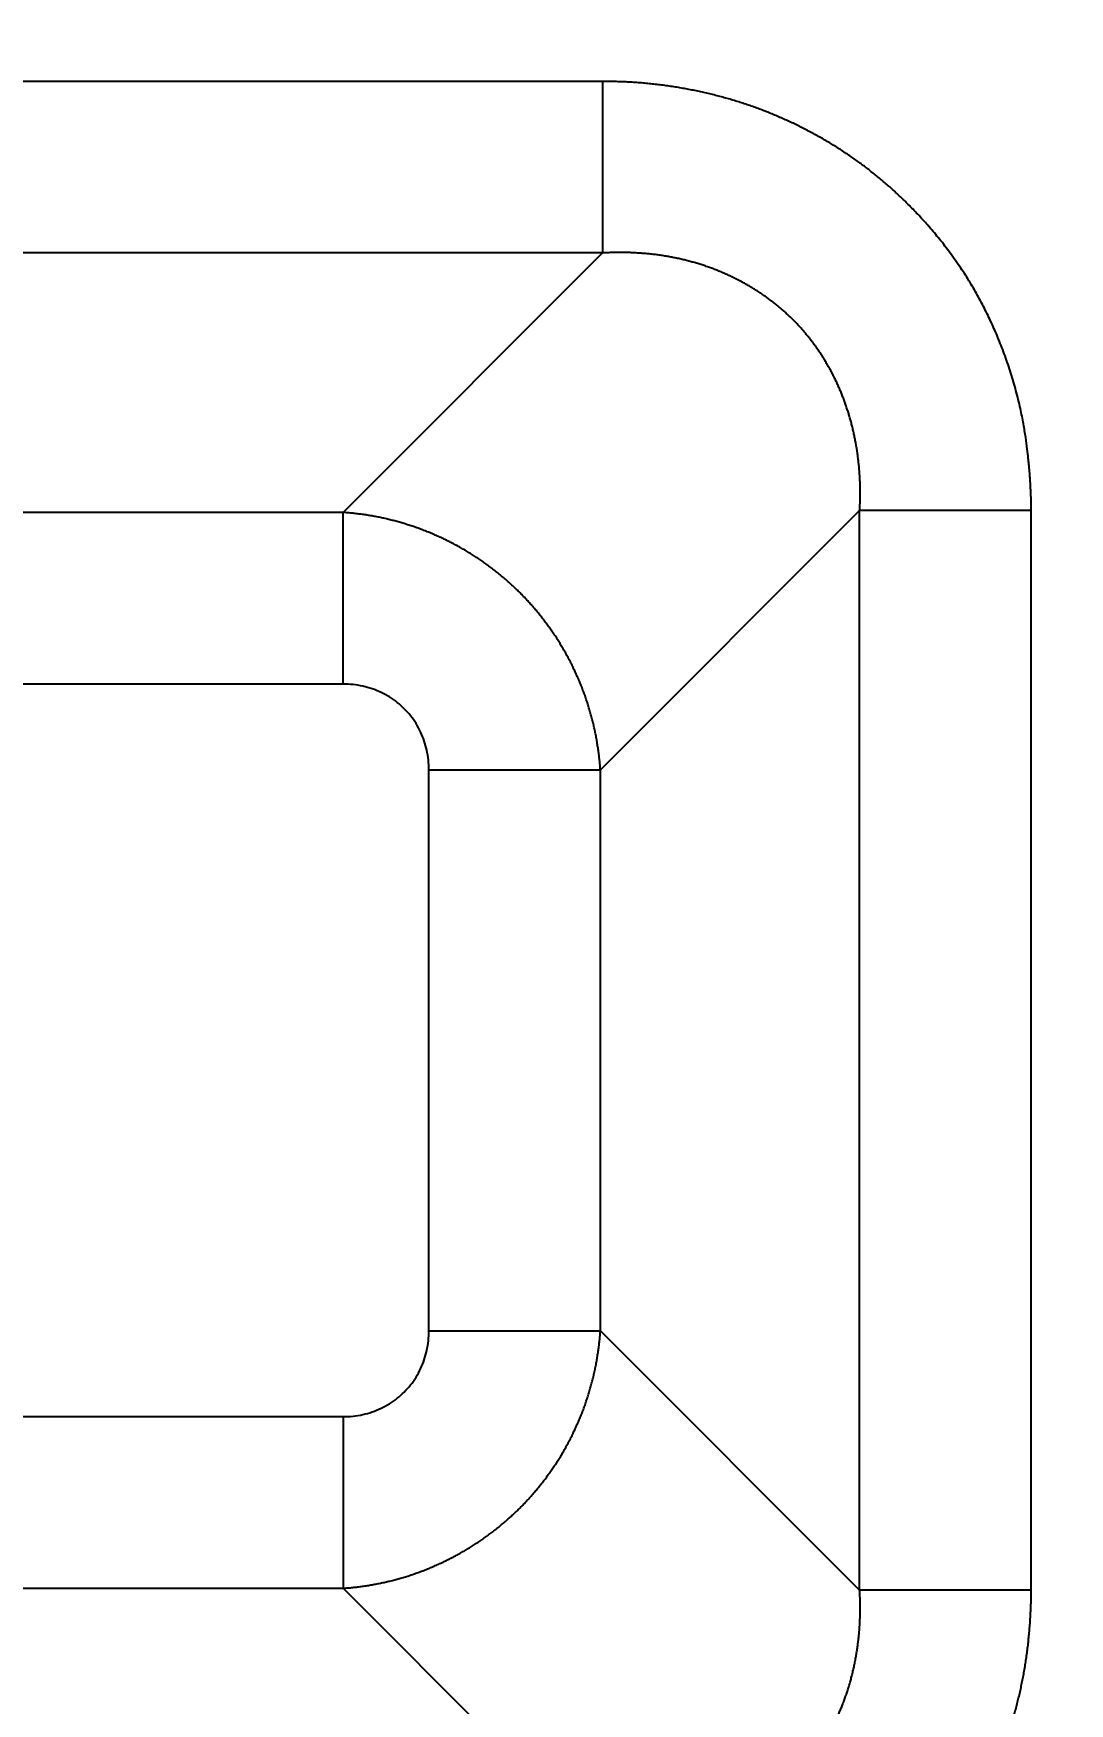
# Model space of a CAD drawing. Header units: millimetres. Extents: x -1286 to 291, y 5350 to 5880.
# Drawn here: x -988.33 to -976.85, y 5699.31 to 5717.81 of the extents above; entities that cross this region are included whole.
import ezdxf

# ---------------------------------------------------------------- set-up
doc = ezdxf.new("R2010")
doc.units = ezdxf.units.MM
doc.layers.add('dim', color=82, linetype='Continuous', lineweight=9)
doc.layers.add('粗实线层', color=7, linetype='Continuous', lineweight=35)
doc.dimstyles.new('ISO-25', dxfattribs={"dimscale": 1.5, "dimtxt": 2.5, "dimasz": 2.5, "dimexe": 1.25, "dimexo": 0.625, "dimtad": 1, "dimtxsty": 'Standard', "dimcen": 2.5, "dimadec": 0, "dimazin": 0, "dimtfac": 1, "dimtmove": 0, "dimatfit": 3, "dimfxl": 0, "dimarcsym": 0})

# ---------------------------------------------------------------- blocks, each defined once
blk = doc.blocks.new('*D39')
at = {"layer": 'Defpoints', "color": 0, "lineweight": 18, "transparency": 16777216}
for p in [(-981.514, 5754.075), (-1136.803, 5623.235)]:
    blk.add_point(p, dxfattribs=at)
at = {"layer": 'dim', "color": 0, "lineweight": -2, "transparency": 16777216}
for p, q in [((-931.597, 5796.133), (-979.219, 5756.008)), ((-1136.803, 5623.235), (-981.514, 5754.075)), ((-1139.097, 5621.302), (-1141.391, 5619.369))]:
    blk.add_line(p, q, dxfattribs=at)
at = {"layer": 'dim', "color": 0, "lineweight": 18, "transparency": 16777216}
for points in [[(-979.542, 5756.391), (-978.897, 5755.626), (-981.514, 5754.075)], [(-1139.419, 5621.684), (-1138.775, 5620.92), (-1136.803, 5623.235)]]:
    blk.add_solid(points, dxfattribs=at)
at = {"layer": 'dim', "color": 0, "lineweight": 18, "transparency": 16777216, "insert": (-942.427, 5790.849), "char_height": 3.75, "attachment_point": 5, "rotation": 40.1161}
blk.add_mtext('∅203,06', dxfattribs=at)

msp = doc.modelspace()

# ---------------------------------------------------------------- linework, layer by layer
at = {"layer": '粗实线层', "lineweight": 25}
for p, q in [((-982.026, 5717.274), (-993.983, 5717.274)), ((-982.026, 5715.374), (-993.983, 5715.374)), ((-984.899, 5712.501), (-982.026, 5715.374)), ((-984.899, 5712.501), (-991.11, 5712.501)), ((-982.048, 5709.65), (-979.175, 5712.523)), ((-979.175, 5700.566), (-979.175, 5712.523)), ((-977.274, 5700.565), (-977.274, 5712.523)), ((-984.899, 5710.6), (-991.11, 5710.6)), ((-983.948, 5703.438), (-983.948, 5709.65)), ((-982.048, 5703.438), (-982.048, 5709.65)), ((-982.048, 5703.438), (-979.175, 5700.566)), ((-991.11, 5702.488), (-984.899, 5702.488)), ((-991.11, 5700.588), (-984.899, 5700.588)), ((-984.899, 5700.588), (-982.026, 5697.715))]:
    msp.add_line(p, q, dxfattribs=at)
for radius in [87.342, 87.216, 86.564]:
    msp.add_circle((-1053.128, 5688.655), radius, dxfattribs=at)
for centre, radius, start, end in [((-1059.158, 5688.655), 102.402, 14.30847, 151.42209), ((-1059.158, 5688.655), 102.401, 14.30847, 151.42209), ((-1059.158, 5688.655), 102.032, 6.18953, 168.43129), ((-1059.158, 5688.655), 101.531, 6.18953, 168.40811), ((-1059.158, 5688.655), 100.442, 20.91041, 168.28064), ((-1059.158, 5688.655), 100.141, 20.91041, 168.28065), ((-1059.158, 5688.655), 100.022, 21.11656, 168.26666), ((-1059.158, 5688.655), 99.521, 21.13618, 168.17064), ((-1053.128, 5688.655), 86.224, 0.08059, 89.91941), ((-1053.128, 5688.655), 85.581, 0.90297, 89.09703), ((-1053.128, 5688.655), 83.696, 2.22396, 87.77604), ((-1053.128, 5688.655), 82.706, 2.58039, 87.41961)]:
    msp.add_arc(centre, radius, start, end, dxfattribs=at)
for points, knots in [([(-977.274, 5712.523), (-977.274, 5712.535), (-977.274, 5712.56), (-977.275, 5712.596), (-977.275, 5712.631), (-977.276, 5712.666), (-977.277, 5712.7), (-977.279, 5712.732), (-977.28, 5712.764), (-977.282, 5712.795), (-977.283, 5712.825), (-977.285, 5712.854), (-977.287, 5712.882), (-977.289, 5712.91), (-977.291, 5712.936), (-977.293, 5712.962), (-977.295, 5712.986), (-977.297, 5713.01), (-977.299, 5713.033), (-977.301, 5713.055), (-977.304, 5713.076), (-977.309, 5713.125), (-977.318, 5713.21), (-977.336, 5713.338), (-977.36, 5713.488), (-977.395, 5713.661), (-977.441, 5713.849), (-977.498, 5714.044), (-977.562, 5714.234), (-977.631, 5714.412), (-977.704, 5714.581), (-977.782, 5714.743), (-977.868, 5714.905), (-977.963, 5715.068), (-978.069, 5715.231), (-978.182, 5715.391), (-978.3, 5715.542), (-978.416, 5715.678), (-978.527, 5715.8), (-978.615, 5715.89), (-978.679, 5715.954), (-978.722, 5715.995), (-978.765, 5716.035), (-978.809, 5716.075), (-978.853, 5716.115), (-978.899, 5716.154), (-978.945, 5716.193), (-978.991, 5716.231), (-979.039, 5716.269), (-979.087, 5716.306), (-979.135, 5716.343), (-979.184, 5716.379), (-979.234, 5716.415), (-979.285, 5716.45), (-979.336, 5716.485), (-979.388, 5716.519), (-979.44, 5716.552), (-979.494, 5716.585), (-979.547, 5716.617), (-979.602, 5716.649), (-979.657, 5716.679), (-979.712, 5716.71), (-979.768, 5716.739), (-979.825, 5716.768), (-979.882, 5716.796), (-979.94, 5716.824), (-979.999, 5716.85), (-980.058, 5716.876), (-980.117, 5716.902), (-980.177, 5716.926), (-980.238, 5716.95), (-980.299, 5716.973), (-980.36, 5716.995), (-980.422, 5717.016), (-980.484, 5717.037), (-980.547, 5717.057), (-980.611, 5717.076), (-980.675, 5717.094), (-980.739, 5717.111), (-980.804, 5717.128), (-980.869, 5717.143), (-980.934, 5717.158), (-981, 5717.172), (-981.066, 5717.185), (-981.133, 5717.197), (-981.2, 5717.209), (-981.267, 5717.219), (-981.335, 5717.229), (-981.403, 5717.237), (-981.471, 5717.245), (-981.539, 5717.252), (-981.608, 5717.258), (-981.677, 5717.263), (-981.746, 5717.267), (-981.816, 5717.27), (-981.886, 5717.272), (-981.955, 5717.274), (-982.002, 5717.274), (-982.026, 5717.274)], [0, 0, 0, 0, 0.004956, 0.009794, 0.014513, 0.019115, 0.023598, 0.027963, 0.032209, 0.036337, 0.040347, 0.044238, 0.04801, 0.051664, 0.055199, 0.058615, 0.061912, 0.06509, 0.06815, 0.071091, 0.073913, 0.076616, 0.090894, 0.108111, 0.128274, 0.151386, 0.178814, 0.205869, 0.232556, 0.258875, 0.282249, 0.306185, 0.330682, 0.35574, 0.381361, 0.408568, 0.434066, 0.45785, 0.47992, 0.500277, 0.508121, 0.515994, 0.523895, 0.531825, 0.539783, 0.54777, 0.555785, 0.563828, 0.5719, 0.579999, 0.588127, 0.596282, 0.604464, 0.612674, 0.620911, 0.629175, 0.637466, 0.645785, 0.65413, 0.662503, 0.670903, 0.67933, 0.687785, 0.696266, 0.704775, 0.71331, 0.721872, 0.730461, 0.739075, 0.747715, 0.756381, 0.765071, 0.773787, 0.782528, 0.791294, 0.800087, 0.808905, 0.81775, 0.82662, 0.835517, 0.844441, 0.85339, 0.862365, 0.871366, 0.880393, 0.889445, 0.898522, 0.907623, 0.916749, 0.9259, 0.935076, 0.944277, 0.953502, 0.962753, 0.972028, 0.981328, 0.990652, 1, 1, 1, 1]), ([(-979.175, 5712.523), (-979.174, 5712.532), (-979.173, 5712.55), (-979.172, 5712.577), (-979.171, 5712.604), (-979.17, 5712.631), (-979.169, 5712.657), (-979.169, 5712.684), (-979.169, 5712.711), (-979.169, 5712.737), (-979.169, 5712.764), (-979.17, 5712.79), (-979.17, 5712.816), (-979.171, 5712.843), (-979.172, 5712.869), (-979.174, 5712.895), (-979.175, 5712.921), (-979.177, 5712.947), (-979.179, 5712.972), (-979.181, 5712.998), (-979.183, 5713.024), (-979.186, 5713.049), (-979.189, 5713.075), (-979.192, 5713.1), (-979.195, 5713.125), (-979.198, 5713.15), (-979.202, 5713.175), (-979.206, 5713.2), (-979.21, 5713.225), (-979.214, 5713.25), (-979.218, 5713.275), (-979.223, 5713.299), (-979.228, 5713.323), (-979.233, 5713.348), (-979.238, 5713.372), (-979.243, 5713.396), (-979.249, 5713.42), (-979.255, 5713.444), (-979.261, 5713.468), (-979.267, 5713.491), (-979.273, 5713.515), (-979.28, 5713.538), (-979.286, 5713.562), (-979.293, 5713.585), (-979.3, 5713.608), (-979.308, 5713.631), (-979.315, 5713.653), (-979.323, 5713.676), (-979.331, 5713.699), (-979.339, 5713.721), (-979.347, 5713.744), (-979.355, 5713.766), (-979.364, 5713.788), (-979.373, 5713.81), (-979.381, 5713.831), (-979.391, 5713.853), (-979.4, 5713.875), (-979.409, 5713.896), (-979.419, 5713.917), (-979.429, 5713.939), (-979.438, 5713.96), (-979.449, 5713.98), (-979.459, 5714.001), (-979.469, 5714.022), (-979.48, 5714.042), (-979.491, 5714.063), (-979.501, 5714.083), (-979.513, 5714.103), (-979.524, 5714.123), (-979.535, 5714.142), (-979.547, 5714.162), (-979.558, 5714.181), (-979.57, 5714.201), (-979.582, 5714.22), (-979.594, 5714.239), (-979.607, 5714.258), (-979.619, 5714.277), (-979.632, 5714.295), (-979.645, 5714.314), (-979.657, 5714.332), (-979.671, 5714.35), (-979.684, 5714.368), (-979.697, 5714.386), (-979.711, 5714.404), (-979.724, 5714.421), (-979.738, 5714.439), (-979.752, 5714.456), (-979.766, 5714.473), (-979.78, 5714.49), (-979.794, 5714.506), (-979.809, 5714.523), (-979.823, 5714.54), (-979.838, 5714.556), (-979.853, 5714.572), (-979.868, 5714.588), (-979.883, 5714.604), (-979.898, 5714.619), (-979.919, 5714.641), (-979.946, 5714.667), (-979.979, 5714.698), (-980.013, 5714.729), (-980.048, 5714.759), (-980.083, 5714.789), (-980.119, 5714.818), (-980.156, 5714.846), (-980.193, 5714.874), (-980.231, 5714.901), (-980.269, 5714.928), (-980.309, 5714.954), (-980.348, 5714.979), (-980.389, 5715.003), (-980.43, 5715.027), (-980.472, 5715.05), (-980.514, 5715.073), (-980.557, 5715.095), (-980.601, 5715.116), (-980.645, 5715.136), (-980.69, 5715.156), (-980.735, 5715.174), (-980.781, 5715.193), (-980.827, 5715.21), (-980.874, 5715.226), (-980.922, 5715.242), (-980.97, 5715.257), (-981.018, 5715.271), (-981.067, 5715.284), (-981.117, 5715.297), (-981.167, 5715.309), (-981.218, 5715.319), (-981.269, 5715.329), (-981.32, 5715.338), (-981.372, 5715.347), (-981.424, 5715.354), (-981.477, 5715.36), (-981.53, 5715.366), (-981.584, 5715.37), (-981.638, 5715.374), (-981.692, 5715.377), (-981.747, 5715.379), (-981.802, 5715.38), (-981.858, 5715.38), (-981.913, 5715.379), (-981.969, 5715.377), (-982.007, 5715.375), (-982.026, 5715.374)], [0, 0, 0, 0, 0.005924, 0.011829, 0.017716, 0.023584, 0.029433, 0.035265, 0.041078, 0.046873, 0.05265, 0.058409, 0.06415, 0.069873, 0.075579, 0.081267, 0.086938, 0.092592, 0.098228, 0.103848, 0.10945, 0.115035, 0.120604, 0.126156, 0.131691, 0.13721, 0.142713, 0.1482, 0.15367, 0.159124, 0.164563, 0.169986, 0.175393, 0.180785, 0.186161, 0.191522, 0.196869, 0.2022, 0.207516, 0.212817, 0.218104, 0.223376, 0.228634, 0.233878, 0.239108, 0.244323, 0.249525, 0.254714, 0.259888, 0.26505, 0.270198, 0.275333, 0.280454, 0.285564, 0.29066, 0.295744, 0.300815, 0.305874, 0.310921, 0.315957, 0.32098, 0.325992, 0.330992, 0.33598, 0.340958, 0.345925, 0.35088, 0.355825, 0.36076, 0.365684, 0.370597, 0.375501, 0.380395, 0.385279, 0.390153, 0.395018, 0.399873, 0.40472, 0.409558, 0.414387, 0.419207, 0.424019, 0.428822, 0.433618, 0.438406, 0.443186, 0.447958, 0.452723, 0.457481, 0.462232, 0.466976, 0.471713, 0.476444, 0.481169, 0.485887, 0.4906, 0.495306, 0.500008, 0.509822, 0.519661, 0.529527, 0.539421, 0.549346, 0.559303, 0.569293, 0.579318, 0.589379, 0.599479, 0.609618, 0.619799, 0.630022, 0.64029, 0.650603, 0.660963, 0.671371, 0.68183, 0.69234, 0.702902, 0.713519, 0.724191, 0.734919, 0.745705, 0.756551, 0.767457, 0.778425, 0.789455, 0.80055, 0.811709, 0.822935, 0.834229, 0.845591, 0.857022, 0.868525, 0.880099, 0.891746, 0.903466, 0.915261, 0.927132, 0.93908, 0.951105, 0.963209, 0.975392, 0.987656, 1, 1, 1, 1]), ([(-982.048, 5709.65), (-982.048, 5709.659), (-982.05, 5709.677), (-982.052, 5709.703), (-982.054, 5709.73), (-982.057, 5709.757), (-982.06, 5709.784), (-982.063, 5709.81), (-982.066, 5709.837), (-982.07, 5709.864), (-982.074, 5709.891), (-982.078, 5709.917), (-982.082, 5709.944), (-982.087, 5709.97), (-982.091, 5709.997), (-982.096, 5710.024), (-982.102, 5710.05), (-982.107, 5710.077), (-982.113, 5710.103), (-982.119, 5710.13), (-982.125, 5710.156), (-982.132, 5710.182), (-982.138, 5710.209), (-982.145, 5710.235), (-982.152, 5710.261), (-982.16, 5710.287), (-982.167, 5710.313), (-982.175, 5710.339), (-982.183, 5710.365), (-982.191, 5710.391), (-982.2, 5710.417), (-982.209, 5710.443), (-982.218, 5710.469), (-982.227, 5710.494), (-982.237, 5710.52), (-982.246, 5710.545), (-982.256, 5710.571), (-982.266, 5710.596), (-982.277, 5710.621), (-982.287, 5710.647), (-982.298, 5710.672), (-982.309, 5710.697), (-982.321, 5710.722), (-982.332, 5710.746), (-982.344, 5710.771), (-982.356, 5710.796), (-982.368, 5710.82), (-982.38, 5710.845), (-982.393, 5710.869), (-982.406, 5710.893), (-982.419, 5710.918), (-982.432, 5710.942), (-982.446, 5710.966), (-982.46, 5710.989), (-982.474, 5711.013), (-982.488, 5711.037), (-982.502, 5711.06), (-982.517, 5711.083), (-982.532, 5711.107), (-982.547, 5711.13), (-982.562, 5711.153), (-982.577, 5711.175), (-982.593, 5711.198), (-982.609, 5711.221), (-982.625, 5711.243), (-982.641, 5711.265), (-982.658, 5711.287), (-982.675, 5711.309), (-982.691, 5711.331), (-982.709, 5711.353), (-982.726, 5711.374), (-982.743, 5711.396), (-982.761, 5711.417), (-982.779, 5711.438), (-982.797, 5711.459), (-982.815, 5711.48), (-982.834, 5711.5), (-982.852, 5711.521), (-982.871, 5711.541), (-982.89, 5711.561), (-982.909, 5711.581), (-982.929, 5711.601), (-982.948, 5711.62), (-982.968, 5711.639), (-982.988, 5711.659), (-983.008, 5711.678), (-983.028, 5711.696), (-983.049, 5711.715), (-983.069, 5711.734), (-983.09, 5711.752), (-983.111, 5711.77), (-983.132, 5711.788), (-983.153, 5711.805), (-983.174, 5711.823), (-983.196, 5711.84), (-983.218, 5711.857), (-983.239, 5711.874), (-983.261, 5711.891), (-983.284, 5711.907), (-983.306, 5711.924), (-983.328, 5711.94), (-983.351, 5711.956), (-983.373, 5711.971), (-983.396, 5711.987), (-983.419, 5712.002), (-983.442, 5712.017), (-983.465, 5712.032), (-983.489, 5712.046), (-983.512, 5712.061), (-983.536, 5712.075), (-983.56, 5712.089), (-983.583, 5712.103), (-983.607, 5712.116), (-983.631, 5712.13), (-983.655, 5712.143), (-983.68, 5712.156), (-983.704, 5712.168), (-983.728, 5712.181), (-983.753, 5712.193), (-983.778, 5712.205), (-983.802, 5712.217), (-983.827, 5712.228), (-983.852, 5712.239), (-983.877, 5712.25), (-983.902, 5712.261), (-983.927, 5712.272), (-983.953, 5712.282), (-983.978, 5712.292), (-984.004, 5712.302), (-984.029, 5712.312), (-984.055, 5712.322), (-984.08, 5712.331), (-984.106, 5712.34), (-984.132, 5712.349), (-984.158, 5712.357), (-984.184, 5712.365), (-984.209, 5712.373), (-984.236, 5712.381), (-984.262, 5712.389), (-984.288, 5712.396), (-984.314, 5712.403), (-984.34, 5712.41), (-984.366, 5712.417), (-984.393, 5712.423), (-984.419, 5712.43), (-984.446, 5712.436), (-984.472, 5712.441), (-984.499, 5712.447), (-984.525, 5712.452), (-984.552, 5712.457), (-984.578, 5712.462), (-984.605, 5712.466), (-984.631, 5712.471), (-984.658, 5712.475), (-984.685, 5712.479), (-984.711, 5712.482), (-984.738, 5712.485), (-984.765, 5712.489), (-984.792, 5712.492), (-984.818, 5712.494), (-984.845, 5712.497), (-984.872, 5712.499), (-984.89, 5712.5), (-984.899, 5712.501)], [0, 0, 0, 0, 0.006177, 0.012354, 0.018532, 0.024711, 0.030891, 0.037071, 0.043252, 0.049434, 0.055616, 0.061799, 0.067982, 0.074166, 0.080351, 0.086537, 0.092724, 0.098912, 0.105101, 0.11129, 0.117481, 0.123672, 0.129864, 0.136058, 0.142251, 0.148446, 0.154641, 0.160838, 0.167034, 0.173232, 0.179431, 0.18563, 0.19183, 0.198031, 0.204233, 0.210436, 0.21664, 0.222845, 0.229051, 0.235259, 0.241468, 0.247678, 0.25389, 0.260103, 0.266319, 0.272535, 0.278754, 0.284973, 0.291194, 0.297416, 0.30364, 0.309864, 0.31609, 0.322316, 0.328543, 0.334772, 0.341001, 0.347231, 0.353461, 0.359693, 0.365925, 0.372158, 0.378391, 0.384625, 0.39086, 0.397095, 0.403332, 0.409568, 0.415806, 0.422044, 0.428283, 0.434523, 0.440763, 0.447004, 0.453245, 0.459486, 0.465728, 0.47197, 0.478212, 0.484455, 0.490697, 0.49694, 0.503183, 0.509425, 0.515668, 0.52191, 0.528152, 0.534393, 0.540634, 0.546875, 0.553116, 0.559355, 0.565595, 0.571833, 0.578071, 0.584309, 0.590546, 0.596782, 0.603018, 0.609253, 0.615487, 0.621721, 0.627954, 0.634187, 0.640418, 0.64665, 0.65288, 0.659109, 0.665338, 0.671565, 0.677791, 0.684017, 0.690241, 0.696464, 0.702686, 0.708906, 0.715125, 0.721342, 0.727558, 0.733772, 0.739985, 0.746196, 0.752405, 0.758614, 0.764821, 0.771027, 0.777231, 0.783435, 0.789638, 0.79584, 0.802041, 0.808241, 0.81444, 0.820639, 0.826837, 0.833033, 0.839229, 0.845424, 0.851618, 0.857812, 0.864004, 0.870196, 0.876386, 0.882575, 0.888763, 0.894951, 0.901137, 0.907322, 0.913506, 0.91969, 0.925872, 0.932054, 0.938235, 0.944415, 0.950595, 0.956774, 0.962951, 0.969128, 0.975305, 0.98148, 0.987654, 0.993828, 1, 1, 1, 1]), ([(-984.899, 5710.6), (-984.899, 5710.704), (-984.899, 5710.808), (-984.899, 5711.013), (-984.899, 5711.114), (-984.899, 5711.312), (-984.899, 5711.408), (-984.899, 5711.594), (-984.899, 5711.683), (-984.899, 5711.852), (-984.899, 5711.932), (-984.899, 5712.08), (-984.899, 5712.149), (-984.899, 5712.273), (-984.899, 5712.328), (-984.899, 5712.425), (-984.899, 5712.467), (-984.899, 5712.501)], [0, 0, 0, 0, 0.125, 0.125, 0.25, 0.25, 0.375, 0.375, 0.5, 0.5, 0.625, 0.625, 0.75, 0.75, 0.875, 0.875, 1, 1, 1, 1]), ([(-977.274, 5712.523), (-977.378, 5712.523), (-977.482, 5712.523), (-977.687, 5712.523), (-977.788, 5712.523), (-977.986, 5712.523), (-978.082, 5712.523), (-978.268, 5712.523), (-978.357, 5712.523), (-978.526, 5712.523), (-978.606, 5712.523), (-978.754, 5712.523), (-978.823, 5712.523), (-978.947, 5712.523), (-979.003, 5712.523), (-979.1, 5712.523), (-979.141, 5712.523), (-979.175, 5712.523)], [0, 0, 0, 0, 0.125, 0.125, 0.25, 0.25, 0.375, 0.375, 0.5, 0.5, 0.625, 0.625, 0.75, 0.75, 0.875, 0.875, 1, 1, 1, 1]), ([(-984.899, 5700.588), (-984.89, 5700.588), (-984.872, 5700.59), (-984.845, 5700.592), (-984.818, 5700.594), (-984.792, 5700.597), (-984.765, 5700.6), (-984.738, 5700.603), (-984.711, 5700.606), (-984.685, 5700.61), (-984.658, 5700.614), (-984.631, 5700.618), (-984.605, 5700.622), (-984.578, 5700.627), (-984.551, 5700.631), (-984.525, 5700.636), (-984.498, 5700.642), (-984.472, 5700.647), (-984.445, 5700.653), (-984.419, 5700.659), (-984.393, 5700.665), (-984.366, 5700.671), (-984.34, 5700.678), (-984.314, 5700.685), (-984.287, 5700.692), (-984.261, 5700.7), (-984.235, 5700.707), (-984.209, 5700.715), (-984.183, 5700.723), (-984.157, 5700.731), (-984.131, 5700.74), (-984.106, 5700.749), (-984.08, 5700.758), (-984.054, 5700.767), (-984.029, 5700.776), (-984.003, 5700.786), (-983.978, 5700.796), (-983.952, 5700.806), (-983.927, 5700.817), (-983.902, 5700.827), (-983.877, 5700.838), (-983.852, 5700.849), (-983.827, 5700.86), (-983.802, 5700.872), (-983.777, 5700.884), (-983.753, 5700.896), (-983.728, 5700.908), (-983.704, 5700.92), (-983.679, 5700.933), (-983.655, 5700.946), (-983.631, 5700.959), (-983.607, 5700.972), (-983.583, 5700.986), (-983.559, 5701), (-983.535, 5701.014), (-983.512, 5701.028), (-983.488, 5701.042), (-983.465, 5701.057), (-983.442, 5701.072), (-983.419, 5701.087), (-983.396, 5701.102), (-983.373, 5701.117), (-983.35, 5701.133), (-983.328, 5701.149), (-983.305, 5701.165), (-983.283, 5701.181), (-983.261, 5701.198), (-983.239, 5701.214), (-983.217, 5701.231), (-983.196, 5701.248), (-983.174, 5701.266), (-983.153, 5701.283), (-983.131, 5701.301), (-983.11, 5701.319), (-983.09, 5701.337), (-983.069, 5701.355), (-983.048, 5701.374), (-983.028, 5701.392), (-983.008, 5701.411), (-982.988, 5701.43), (-982.968, 5701.449), (-982.948, 5701.469), (-982.928, 5701.488), (-982.909, 5701.508), (-982.89, 5701.528), (-982.871, 5701.548), (-982.852, 5701.568), (-982.833, 5701.589), (-982.815, 5701.609), (-982.797, 5701.63), (-982.779, 5701.651), (-982.761, 5701.672), (-982.743, 5701.693), (-982.726, 5701.714), (-982.708, 5701.736), (-982.691, 5701.758), (-982.674, 5701.779), (-982.658, 5701.801), (-982.641, 5701.823), (-982.625, 5701.846), (-982.609, 5701.868), (-982.593, 5701.891), (-982.577, 5701.913), (-982.562, 5701.936), (-982.547, 5701.959), (-982.531, 5701.982), (-982.517, 5702.005), (-982.502, 5702.029), (-982.488, 5702.052), (-982.473, 5702.076), (-982.459, 5702.099), (-982.446, 5702.123), (-982.432, 5702.147), (-982.419, 5702.171), (-982.406, 5702.195), (-982.393, 5702.22), (-982.38, 5702.244), (-982.368, 5702.268), (-982.356, 5702.293), (-982.344, 5702.318), (-982.332, 5702.342), (-982.32, 5702.367), (-982.309, 5702.392), (-982.298, 5702.417), (-982.287, 5702.442), (-982.277, 5702.467), (-982.266, 5702.493), (-982.256, 5702.518), (-982.246, 5702.543), (-982.236, 5702.569), (-982.227, 5702.595), (-982.218, 5702.62), (-982.209, 5702.646), (-982.2, 5702.672), (-982.191, 5702.698), (-982.183, 5702.723), (-982.175, 5702.749), (-982.167, 5702.775), (-982.16, 5702.802), (-982.152, 5702.828), (-982.145, 5702.854), (-982.138, 5702.88), (-982.131, 5702.906), (-982.125, 5702.933), (-982.119, 5702.959), (-982.113, 5702.986), (-982.107, 5703.012), (-982.102, 5703.038), (-982.096, 5703.065), (-982.091, 5703.092), (-982.087, 5703.118), (-982.082, 5703.145), (-982.078, 5703.171), (-982.074, 5703.198), (-982.07, 5703.225), (-982.066, 5703.251), (-982.063, 5703.278), (-982.06, 5703.305), (-982.057, 5703.331), (-982.054, 5703.358), (-982.052, 5703.385), (-982.05, 5703.412), (-982.048, 5703.43), (-982.048, 5703.438)], [0, 0, 0, 0, 0.006177, 0.012354, 0.018532, 0.024711, 0.030891, 0.037071, 0.043252, 0.049434, 0.055616, 0.061799, 0.067982, 0.074166, 0.080351, 0.086537, 0.092724, 0.098912, 0.105101, 0.11129, 0.117481, 0.123672, 0.129864, 0.136058, 0.142251, 0.148446, 0.154641, 0.160838, 0.167034, 0.173232, 0.179431, 0.18563, 0.19183, 0.198031, 0.204233, 0.210436, 0.21664, 0.222845, 0.229051, 0.235259, 0.241468, 0.247678, 0.25389, 0.260103, 0.266319, 0.272535, 0.278754, 0.284973, 0.291194, 0.297416, 0.30364, 0.309864, 0.31609, 0.322316, 0.328543, 0.334772, 0.341001, 0.347231, 0.353461, 0.359693, 0.365925, 0.372158, 0.378391, 0.384625, 0.39086, 0.397095, 0.403332, 0.409568, 0.415806, 0.422044, 0.428283, 0.434523, 0.440763, 0.447004, 0.453245, 0.459486, 0.465728, 0.47197, 0.478212, 0.484455, 0.490697, 0.49694, 0.503183, 0.509425, 0.515668, 0.52191, 0.528152, 0.534393, 0.540634, 0.546875, 0.553116, 0.559355, 0.565595, 0.571833, 0.578071, 0.584309, 0.590546, 0.596782, 0.603018, 0.609253, 0.615487, 0.621721, 0.627954, 0.634187, 0.640418, 0.64665, 0.65288, 0.659109, 0.665338, 0.671565, 0.677791, 0.684017, 0.690241, 0.696464, 0.702686, 0.708906, 0.715125, 0.721342, 0.727558, 0.733772, 0.739985, 0.746196, 0.752405, 0.758614, 0.764821, 0.771027, 0.777231, 0.783435, 0.789638, 0.79584, 0.802041, 0.808241, 0.81444, 0.820639, 0.826837, 0.833033, 0.839229, 0.845424, 0.851618, 0.857812, 0.864004, 0.870196, 0.876386, 0.882575, 0.888763, 0.894951, 0.901137, 0.907322, 0.913506, 0.91969, 0.925872, 0.932054, 0.938235, 0.944415, 0.950595, 0.956774, 0.962951, 0.969128, 0.975305, 0.98148, 0.987654, 0.993828, 1, 1, 1, 1]), ([(-983.948, 5703.438), (-983.845, 5703.438), (-983.741, 5703.438), (-983.536, 5703.438), (-983.434, 5703.438), (-983.237, 5703.438), (-983.14, 5703.438), (-982.955, 5703.438), (-982.866, 5703.438), (-982.697, 5703.438), (-982.617, 5703.438), (-982.468, 5703.438), (-982.4, 5703.438), (-982.276, 5703.438), (-982.22, 5703.438), (-982.123, 5703.438), (-982.082, 5703.438), (-982.048, 5703.438)], [0, 0, 0, 0, 0.125, 0.125, 0.25, 0.25, 0.375, 0.375, 0.5, 0.5, 0.625, 0.625, 0.75, 0.75, 0.875, 0.875, 1, 1, 1, 1]), ([(-982.026, 5697.715), (-982.017, 5697.714), (-981.999, 5697.713), (-981.972, 5697.712), (-981.945, 5697.711), (-981.918, 5697.71), (-981.891, 5697.709), (-981.864, 5697.709), (-981.838, 5697.709), (-981.811, 5697.709), (-981.785, 5697.709), (-981.758, 5697.709), (-981.732, 5697.71), (-981.706, 5697.711), (-981.68, 5697.712), (-981.654, 5697.713), (-981.628, 5697.715), (-981.602, 5697.717), (-981.576, 5697.719), (-981.55, 5697.721), (-981.525, 5697.723), (-981.499, 5697.726), (-981.474, 5697.729), (-981.448, 5697.732), (-981.423, 5697.735), (-981.398, 5697.738), (-981.373, 5697.742), (-981.348, 5697.746), (-981.323, 5697.75), (-981.299, 5697.754), (-981.274, 5697.758), (-981.249, 5697.763), (-981.225, 5697.768), (-981.201, 5697.773), (-981.177, 5697.778), (-981.152, 5697.783), (-981.128, 5697.789), (-981.105, 5697.795), (-981.081, 5697.801), (-981.057, 5697.807), (-981.034, 5697.813), (-981.01, 5697.82), (-980.987, 5697.826), (-980.964, 5697.833), (-980.941, 5697.84), (-980.918, 5697.848), (-980.895, 5697.855), (-980.872, 5697.863), (-980.85, 5697.871), (-980.827, 5697.879), (-980.805, 5697.887), (-980.783, 5697.895), (-980.761, 5697.904), (-980.739, 5697.912), (-980.717, 5697.921), (-980.695, 5697.93), (-980.674, 5697.94), (-980.652, 5697.949), (-980.631, 5697.959), (-980.61, 5697.968), (-980.589, 5697.978), (-980.568, 5697.988), (-980.547, 5697.999), (-980.527, 5698.009), (-980.506, 5698.02), (-980.486, 5698.03), (-980.466, 5698.041), (-980.446, 5698.052), (-980.426, 5698.064), (-980.406, 5698.075), (-980.386, 5698.087), (-980.367, 5698.098), (-980.348, 5698.11), (-980.329, 5698.122), (-980.309, 5698.134), (-980.291, 5698.147), (-980.272, 5698.159), (-980.253, 5698.172), (-980.235, 5698.184), (-980.217, 5698.197), (-980.198, 5698.21), (-980.18, 5698.224), (-980.163, 5698.237), (-980.145, 5698.25), (-980.127, 5698.264), (-980.11, 5698.278), (-980.093, 5698.292), (-980.076, 5698.306), (-980.059, 5698.32), (-980.042, 5698.334), (-980.025, 5698.349), (-980.009, 5698.363), (-979.993, 5698.378), (-979.977, 5698.393), (-979.961, 5698.408), (-979.945, 5698.423), (-979.929, 5698.438), (-979.908, 5698.459), (-979.882, 5698.486), (-979.85, 5698.519), (-979.819, 5698.553), (-979.789, 5698.588), (-979.76, 5698.623), (-979.731, 5698.659), (-979.702, 5698.695), (-979.674, 5698.733), (-979.647, 5698.771), (-979.621, 5698.809), (-979.595, 5698.849), (-979.57, 5698.888), (-979.545, 5698.929), (-979.521, 5698.97), (-979.498, 5699.012), (-979.476, 5699.054), (-979.454, 5699.097), (-979.433, 5699.141), (-979.412, 5699.185), (-979.393, 5699.23), (-979.374, 5699.275), (-979.356, 5699.321), (-979.339, 5699.367), (-979.322, 5699.414), (-979.306, 5699.462), (-979.291, 5699.51), (-979.277, 5699.558), (-979.264, 5699.607), (-979.252, 5699.657), (-979.24, 5699.707), (-979.229, 5699.757), (-979.219, 5699.809), (-979.21, 5699.86), (-979.202, 5699.912), (-979.195, 5699.964), (-979.188, 5700.017), (-979.183, 5700.07), (-979.178, 5700.124), (-979.174, 5700.178), (-979.172, 5700.232), (-979.17, 5700.287), (-979.169, 5700.342), (-979.169, 5700.397), (-979.17, 5700.453), (-979.172, 5700.509), (-979.174, 5700.547), (-979.175, 5700.566)], [0, 0, 0, 0, 0.005924, 0.011829, 0.017716, 0.023584, 0.029433, 0.035265, 0.041078, 0.046873, 0.05265, 0.058409, 0.06415, 0.069873, 0.075579, 0.081267, 0.086938, 0.092592, 0.098228, 0.103848, 0.10945, 0.115035, 0.120604, 0.126156, 0.131691, 0.13721, 0.142713, 0.1482, 0.15367, 0.159124, 0.164563, 0.169986, 0.175393, 0.180785, 0.186161, 0.191522, 0.196869, 0.2022, 0.207516, 0.212817, 0.218104, 0.223376, 0.228634, 0.233878, 0.239108, 0.244323, 0.249525, 0.254714, 0.259888, 0.26505, 0.270198, 0.275333, 0.280454, 0.285564, 0.29066, 0.295744, 0.300815, 0.305874, 0.310921, 0.315957, 0.32098, 0.325992, 0.330992, 0.33598, 0.340958, 0.345925, 0.35088, 0.355825, 0.36076, 0.365684, 0.370597, 0.375501, 0.380395, 0.385279, 0.390153, 0.395018, 0.399873, 0.40472, 0.409558, 0.414387, 0.419207, 0.424019, 0.428822, 0.433618, 0.438406, 0.443186, 0.447958, 0.452723, 0.457481, 0.462232, 0.466976, 0.471713, 0.476444, 0.481169, 0.485887, 0.4906, 0.495306, 0.500008, 0.509822, 0.519661, 0.529527, 0.539421, 0.549346, 0.559303, 0.569293, 0.579318, 0.589379, 0.599479, 0.609618, 0.619799, 0.630022, 0.64029, 0.650603, 0.660963, 0.671371, 0.68183, 0.69234, 0.702902, 0.713519, 0.724191, 0.734919, 0.745705, 0.756551, 0.767457, 0.778425, 0.789455, 0.80055, 0.811709, 0.822935, 0.834229, 0.845591, 0.857022, 0.868525, 0.880099, 0.891746, 0.903466, 0.915261, 0.927132, 0.93908, 0.951105, 0.963209, 0.975392, 0.987656, 1, 1, 1, 1]), ([(-982.026, 5695.814), (-982.013, 5695.814), (-981.989, 5695.814), (-981.952, 5695.815), (-981.917, 5695.815), (-981.882, 5695.816), (-981.849, 5695.817), (-981.816, 5695.818), (-981.784, 5695.82), (-981.753, 5695.821), (-981.723, 5695.823), (-981.694, 5695.825), (-981.666, 5695.827), (-981.639, 5695.829), (-981.612, 5695.831), (-981.587, 5695.833), (-981.562, 5695.835), (-981.538, 5695.837), (-981.515, 5695.839), (-981.493, 5695.841), (-981.472, 5695.843), (-981.423, 5695.849), (-981.338, 5695.858), (-981.21, 5695.876), (-981.061, 5695.9), (-980.888, 5695.935), (-980.699, 5695.981), (-980.504, 5696.038), (-980.314, 5696.102), (-980.136, 5696.171), (-979.967, 5696.244), (-979.805, 5696.322), (-979.643, 5696.408), (-979.481, 5696.503), (-979.317, 5696.609), (-979.157, 5696.722), (-979.007, 5696.84), (-978.871, 5696.956), (-978.748, 5697.067), (-978.658, 5697.155), (-978.595, 5697.219), (-978.554, 5697.262), (-978.513, 5697.305), (-978.473, 5697.349), (-978.434, 5697.393), (-978.394, 5697.439), (-978.356, 5697.485), (-978.317, 5697.531), (-978.279, 5697.579), (-978.242, 5697.626), (-978.205, 5697.675), (-978.169, 5697.724), (-978.133, 5697.774), (-978.098, 5697.825), (-978.064, 5697.876), (-978.03, 5697.928), (-977.996, 5697.98), (-977.963, 5698.034), (-977.931, 5698.087), (-977.9, 5698.142), (-977.869, 5698.197), (-977.839, 5698.252), (-977.809, 5698.308), (-977.78, 5698.365), (-977.752, 5698.422), (-977.725, 5698.48), (-977.698, 5698.538), (-977.672, 5698.597), (-977.647, 5698.657), (-977.622, 5698.717), (-977.599, 5698.777), (-977.576, 5698.838), (-977.554, 5698.9), (-977.532, 5698.962), (-977.512, 5699.024), (-977.492, 5699.087), (-977.473, 5699.151), (-977.455, 5699.215), (-977.437, 5699.279), (-977.421, 5699.343), (-977.405, 5699.409), (-977.39, 5699.474), (-977.377, 5699.54), (-977.363, 5699.606), (-977.351, 5699.673), (-977.34, 5699.74), (-977.329, 5699.807), (-977.32, 5699.875), (-977.311, 5699.942), (-977.304, 5700.011), (-977.297, 5700.079), (-977.291, 5700.148), (-977.286, 5700.217), (-977.282, 5700.286), (-977.278, 5700.356), (-977.276, 5700.425), (-977.275, 5700.495), (-977.274, 5700.542), (-977.274, 5700.565)], [0, 0, 0, 0, 0.004956, 0.009794, 0.014513, 0.019115, 0.023598, 0.027963, 0.032209, 0.036337, 0.040347, 0.044238, 0.04801, 0.051664, 0.055199, 0.058615, 0.061912, 0.06509, 0.06815, 0.071091, 0.073913, 0.076616, 0.090894, 0.108111, 0.128274, 0.151386, 0.178814, 0.205869, 0.232556, 0.258875, 0.282249, 0.306185, 0.330682, 0.35574, 0.381361, 0.408568, 0.434066, 0.45785, 0.47992, 0.500277, 0.508121, 0.515994, 0.523895, 0.531825, 0.539783, 0.54777, 0.555785, 0.563828, 0.5719, 0.579999, 0.588127, 0.596282, 0.604464, 0.612674, 0.620911, 0.629175, 0.637466, 0.645785, 0.65413, 0.662503, 0.670903, 0.67933, 0.687785, 0.696266, 0.704775, 0.71331, 0.721872, 0.730461, 0.739075, 0.747715, 0.756381, 0.765071, 0.773787, 0.782528, 0.791294, 0.800087, 0.808905, 0.81775, 0.82662, 0.835517, 0.844441, 0.85339, 0.862365, 0.871366, 0.880393, 0.889445, 0.898522, 0.907623, 0.916749, 0.9259, 0.935076, 0.944277, 0.953502, 0.962753, 0.972028, 0.981328, 0.990652, 1, 1, 1, 1])]:
    msp.add_open_spline(points, degree=3, knots=knots, dxfattribs=at)
for points, weights in [([(-982.026, 5717.274), (-982.026, 5716.386), (-982.026, 5715.663), (-982.026, 5715.374)], [1.10247137787, 0.965844680293, 0.965842874066, 1.10246595919]), ([(-983.948, 5709.65), (-983.06, 5709.65), (-982.337, 5709.65), (-982.048, 5709.65)], [1.10246344043, 0.965844453474, 0.965845519864, 1.1024666396]), ([(-984.899, 5702.488), (-984.899, 5701.6), (-984.899, 5700.877), (-984.899, 5700.588)], [1.10246344043, 0.965844453474, 0.965845519864, 1.1024666396]), ([(-977.274, 5700.565), (-978.163, 5700.565), (-978.886, 5700.565), (-979.175, 5700.565)], [1.10247137787, 0.965844680293, 0.965842874066, 1.10246595919])]:
    msp.add_rational_spline(points, weights, degree=3, dxfattribs=at)
for points in [[(-983.948, 5709.65), (-983.948, 5709.725), (-983.964, 5709.869), (-984.033, 5710.074), (-984.145, 5710.254), (-984.294, 5710.404), (-984.474, 5710.515), (-984.679, 5710.585), (-984.824, 5710.6), (-984.899, 5710.6)], [(-984.899, 5702.488), (-984.824, 5702.488), (-984.679, 5702.504), (-984.474, 5702.573), (-984.294, 5702.685), (-984.145, 5702.834), (-984.033, 5703.014), (-983.964, 5703.219), (-983.948, 5703.364), (-983.948, 5703.438)]]:
    msp.add_open_spline(points, degree=3, dxfattribs=at)

# ---------------------------------------------------------------- dimensions: what is measured, and where the dimension line sits
at = {"layer": 'dim', "lineweight": 18}
dim = msp.add_diameter_dim_2p(p1=(-1136.803, 5623.235), p2=(-981.514, 5754.075), dimstyle='ISO-25', override={"dimasz": 2, "dimexe": 0.49975, "dimexo": 0.49975, "dimgap": 0.49975}, dxfattribs=at)
dim.commit()
dim.dimension.update_dxf_attribs({"geometry": '*D39', "text_midpoint": (-940.534, 5788.603), "dimtype": 163})

doc.saveas('drawing.dxf')
